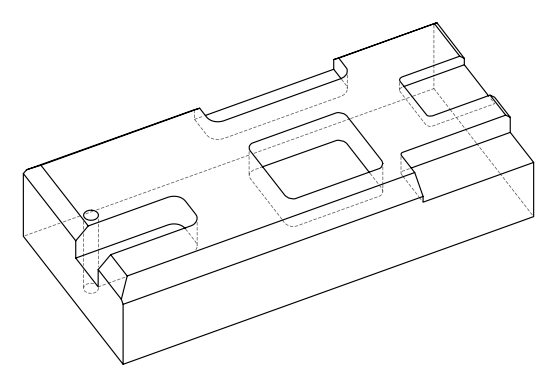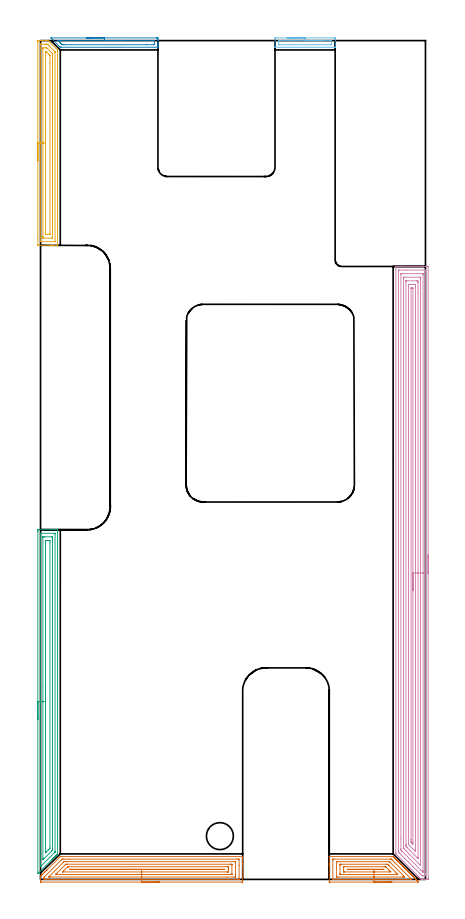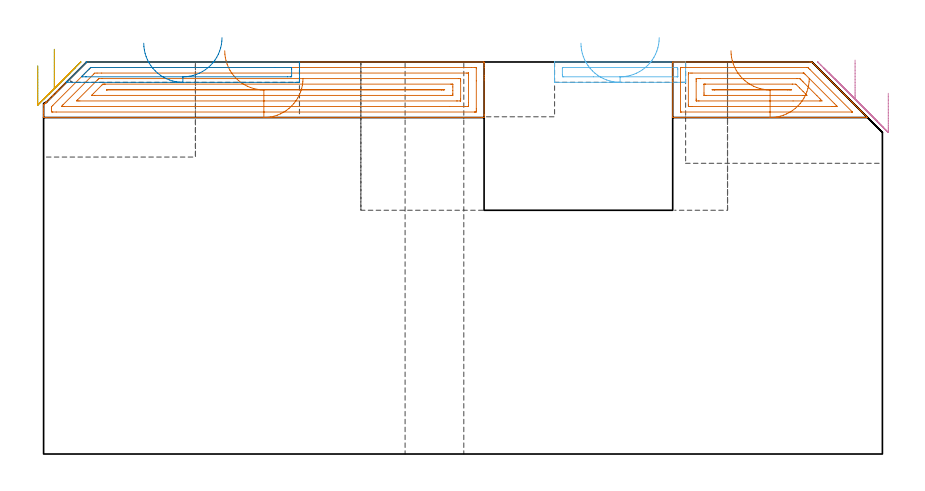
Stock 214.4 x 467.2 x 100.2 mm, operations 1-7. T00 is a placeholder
(PLAN: 16 operations, 8 tool changes, 152.6 min)
(1 AREA_MILL | FG_CHAMFER_SURFACE | UGT0205_001 | 5.36 min | 12066 mm3)
(2 AREA_MILL_1 | FG_CHAMFER_SURFACE_1 | UGT0205_001 | 1.11 min | 898 mm3)
(3 AREA_MILL_2 | FG_CHAMFER_SURFACE_2 | UGT0205_001 | 6.23 min | 11524 mm3)
(4 AREA_MILL_3 | FG_CHAMFER_SURFACE_3 | UGT0205_001 | 19.06 min | 56546 mm3)
(5 AREA_MILL_4 | FG_CHAMFER_SURFACE_4 | UGT0205_001 | 3.87 min | 7189 mm3)
(6 AREA_MILL_5 | FG_CHAMFER_SURFACE_5 | UGT0205_001 | 0.72 min | 543 mm3)
(7 AREA_MILL_6 | FG_CHAMFER_SURFACE_6 | UGT0205_001 | 2.22 min | 4776 mm3)
(8 MILL_CORNER_NOTCH_RECTANGULAR | CORNER_NOTCH_RECTANGULAR | NXT0201_008 | Follow Part, ap 1.5, ae 75% | 62.94 min | 162539 mm3)
(9 MILL_RECTANGULAR_POCKET | POCKET_RECTANGULAR_STRAIGHT | NXT0201_012 | Follow Part, ap 4, ae 75% | 17.75 min | 388100 mm3)
(10 MILL_SLOT | SLOT_PARTIAL_RECTANGULAR | NXT0201_012 | Follow Part, ap 4, ae 75% | 10.98 min | 211080 mm3)
(11 MILL_SLOT_1 | SLOT_PARTIAL_RECTANGULAR_1 | UGT0201_094 | Follow Part, ap 5, ae 75% | 9.4 min | 146946 mm3)
(12 MILL_SLOT_2 | SLOT_PARTIAL_RECTANGULAR_2 | NXT0201_013 | Follow Part, ap 2.5, ae 75% | 11.92 min | 68881 mm3)
(13 SPOT_DRILL | STEP1HOLE | NXT0321_9005460120000 | 0.03 min | 13 mm3)
(14 DRILL_BLIND_HOLE_INTO_CENTER | STEP1HOLE | NXT0301_069 | 0.07 min | 961 mm3)
(15 GUN_DRILL_THROUGH_HOLE | STEP1HOLE | UGT0307_006 | 0.5 min | 5481 mm3)
(16 DRILL_TO_ENLARGE_THROUGH_HOLE | STEP1HOLE | UGT0301_041 | 0.43 min | 11229 mm3)
(TOOL UGT0205_001 | Chamfer Mill 20 x 3 x 45 deg. | D20 FL50 Z2)
(TOOL NXT0201_008 | ENDMILL 6mm [2P460-0600-NA 1630] | D6 FL26 Z6)
(TOOL NXT0201_012 | ENDMILL 16mm [2P460-1600-NA 1630] | D16 FL38 Z6)
(TOOL UGT0201_094 | End mill 20 mm | D20 FL38 Z4)
(TOOL NXT0201_013 | ENDMILL 10mm | D10 FL30 Z4)
(TOOL NXT0321_9005460120000 | NC Spot Drill, 142deg, 12mm, Carbide, Uncoated | D12 PA142 FL30 Z2)
(TOOL NXT0301_069 | Carbide Drill 9.8mm [860.1-0980-029A1-MM 2214] | D9.8 PA140 FL47 Z2)
(TOOL UGT0307_006 | Gun Drill 9 mm | D9 PA130 FL24 Z1)
(TOOL UGT0301_041 | Twist Drill 15 mm | D15 PA118 FL114 Z2)
(OP 1 AREA_MILL)
G17 G21 G94 G90
T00 M6
G54
G17 G0 G90 X66.3 Y-1.5 S1061 M3
G43 Z110.2 H0
Z96.
G94 G1 X66.262 Z95.128 F250.
X66.148 Z94.264
X65.959 Z93.412
X65.697 Z92.58
X65.363 Z91.774
X64.96 Z91.
X64.492 Z90.264
X63.96 Z89.572
X63.371 Z88.929
X62.728 Z88.34
X62.036 Z87.808
X61.3 Z87.34
X60.526 Z86.937
X59.72 Z86.603
X58.888 Z86.341
X58.037 Z86.152
X57.172 Z86.038
X56.3 Z86.
X0.59
X0.384 Y-1.498 Z86.002
X0.002 Y-1.491 Z86.005
X0. Y-1.31 Z86.187
Y-1.024 Z86.473
Y-0.427 Z87.07
Y-0.141 Z87.355
Y0.432 Z87.931
Y0.742 Z88.242
Y1.626 Z89.126
Y1.63 Z89.13
X0.01 Y1.708 Z89.207
X0.148 Y1.848 Z89.347
X0.218 Y1.92 Z89.416
X0.293 Y1.994 Z89.493
X0.439 Y2.14 Z89.639
X0.513 Y2.214 Z89.711
X0.59 Y2.291 Z89.79
X0.731 Y2.431 Z89.93
X0.807 Y2.509 Z90.005
X1.441 Y3.141 Z90.641
X1.482 Y3.182 Z90.681
X1.69 Y3.392 Z90.888
X2.3 Y4. Z91.5
X2.373 Y4.073 Z91.572
X2.573 Y4.275 Z91.771
X3.16 Y4.86 Z92.36
X3.264 Y4.965 Z92.464
X3.457 Y5.158 Z92.654
X3.561 Y5.262 Z92.761
X3.649 Y5.349 Z92.848
X3.751 Y5.453 Z92.949
X10.964 Y12.666 Z100.162
X10.977 Y12.676 Z100.173
X11.004 Y12.697 Z100.186
X11.286 Y12.7 Z100.2
X112.456
X112.591 Y12.697 Z100.188
X112.593 Y12.689 Z100.18
X112.6 Y12.391 Z99.89
Y11.913 Z99.412
Y11.341 Z98.836
Y9.288 Z96.786
Y8.691 Z96.186
Y8.107 Z95.602
Y-0.726 Z86.771
X112.597 Y-1.024 Z86.473
X112.591 Y-1.491 Z86.006
X112.485 Y-1.495 Z86.003
X112.01 Y-1.5 Z86.
X56.3
Y-0.086 Z87.414
X3.209
X2.373 Y-0.084 Z87.416
X2.315 Y-0.083 Z87.417
X2.01 Y-0.067 Z87.433
X2.007 Y0.022 Z87.522
X2.002 Y0.227 Z87.727
Y0.742 Z88.242
X2.004 Y1.108 Z88.608
X2.01 Y1.233 Z88.733
X2.086 Y1.324 Z88.824
X2.373 Y1.623 Z89.123
X11.691 Y10.94 Z98.44
X11.855 Y11.102 Z98.602
X11.988 Y11.23 Z98.73
X12.029 Y11.268 Z98.768
X12.075 Y11.279 Z98.779
X12.178 Y11.283 Z98.783
X12.234 Y11.285 Z98.785
X13.069 Y11.286 Z98.786
X16.079
X109.391
X110.227 Y11.284 Z98.784
X110.286 Y11.283 Z98.783
X110.59 Y11.267 Z98.767
X110.593 Y11.178 Z98.678
X110.598 Y10.973 Z98.473
X110.6 Y7.88 Z95.38
X110.599 Y0.742 Z88.242
X110.598 Y0.375 Z87.875
X110.59 Y0.004 Z87.504
X110.583 Y-0.079 Z87.421
X110.54 Y-0.081 Z87.419
X110.436 Y-0.084 Z87.416
X110.227 Y-0.086 Z87.414
X110.172
X56.3
Y1.328 Z88.828
X5.347 Y1.329 Z88.829
X5.047 Y1.33 Z88.83
X4.747 Y1.333 Z88.833
X4.565 Y1.335 Z88.835
X4.723 Y1.512 Z89.012
X4.828 Y1.626 Z89.126
X4.936 Y1.736 Z89.236
X5.047 Y1.848 Z89.348
X12.775 Y9.574 Z97.074
X12.922 Y9.72 Z97.22
X13.069 Y9.863 Z97.363
X13.663 Y9.869 Z97.369
X14.852 Y9.872 Z97.372
X108.145 Y9.871 Z97.371
X108.444 Y9.87 Z97.37
X108.544 Y9.869 Z97.369
X108.578 Y9.866 Z97.366
X108.59 Y9.863 Z97.363
X108.593 Y9.831 Z97.331
X108.597 Y9.728 Z97.228
X108.599 Y9.574 Z97.074
X108.6 Y9.42 Z96.92
Y2.355 Z89.855
X108.598 Y1.626 Z89.126
X108.595 Y1.476 Z88.976
X108.585 Y1.336 Z88.836
X108.444 Y1.334 Z88.834
X107.852 Y1.329 Z88.829
X103.795 Y1.328 Z88.828
X56.3
Y2.743 Z90.243
X9.268
X8.899 Y2.744 Z90.244
X8.612 Y2.747 Z90.247
X8.43 Y2.75 Z90.25
X8.526 Y2.871 Z90.371
X8.546 Y2.894 Z90.394
X8.612 Y2.963 Z90.463
X13.708 Y8.059 Z95.559
X13.961 Y8.31 Z95.81
X14.095 Y8.435 Z95.935
X14.113 Y8.45 Z95.95
X14.138 Y8.453 Z95.953
X14.199 Y8.455 Z95.955
X14.852 Y8.457 Z95.957
X15.088
X106.007
X106.503 Y8.455 Z95.955
X106.555 Y8.453 Z95.953
X106.585 Y8.451 Z95.951
X106.59 Y8.417 Z95.917
X106.594 Y8.235 Z95.735
X106.6 Y7.869 Z95.369
Y3.392 Z90.892
X106.596 Y2.981 Z90.481
X106.592 Y2.776 Z90.276
X106.59 Y2.755 Z90.255
X106.574 Y2.75 Z90.25
X106.519 Y2.746 Z90.246
X106.424 Y2.744 Z90.244
X105.77 Y2.743 Z90.243
X105.534
X56.3
Y4.157 Z91.657
X13.069
X12.295 Y4.159 Z91.659
X12.291 Y4.162 Z91.662
X12.282 Y4.172 Z91.672
X12.38 Y4.275 Z91.775
X12.72 Y4.621 Z92.121
X14.938 Y6.84 Z94.34
X15.025 Y6.925 Z94.425
X15.107 Y7.001 Z94.501
X15.141 Y7.031 Z94.531
X15.266 Y7.036 Z94.536
X15.505 Y7.042 Z94.542
X15.624 Y7.043 Z94.543
X15.743
X104.107
X104.346 Y7.04 Z94.54
X104.504 Y7.036 Z94.536
X104.591 Y7.031 Z94.531
X104.593 Y7.011 Z94.511
X104.596 Y6.925 Z94.425
X104.6 Y6.318 Z93.818
Y5.435 Z92.935
Y4.552 Z92.052
X104.597 Y4.275 Z91.775
X104.594 Y4.2 Z91.7
X104.591 Y4.168 Z91.668
X104.465 Y4.164 Z91.664
X104.227 Y4.158 Z91.658
X104.107 Y4.157 Z91.657
X103.988
X56.3
Y5.571 Z93.071
X16.218
X16.168 Y5.572 Z93.072
X16.143 Y5.574 Z93.074
X16.135 Y5.577 Z93.077
Y5.579 Z93.079
X16.149 Y5.594 Z93.094
X16.174 Y5.615 Z93.115
X16.227 Y5.622 Z93.122
X17.11 Y5.629 Z93.129
X101.731
X101.788 Y5.628 Z93.128
X102.205 Y5.622 Z93.122
X102.513 Y5.599 Z93.099
X102.263 Y5.578 Z93.078
X102.205 Y5.575 Z93.075
X101.788 Y5.571 Z93.071
X101.73
X56.3
X55.428 Z93.109
X54.564 Z93.223
X53.712 Z93.412
X52.88 Z93.674
X52.074 Z94.008
X51.3 Z94.411
X50.564 Z94.88
X49.872 Z95.411
X49.229 Z96.
X48.64 Z96.643
X48.109 Z97.335
X47.64 Z98.071
X47.237 Z98.845
X46.903 Z99.651
X46.641 Z100.483
X46.452 Z101.335
X46.338 Z102.2
X46.3 Z103.071
G0 Z110.2
M5
M2
(OP 2 AREA_MILL_1)
G17 G21 G94 G90
T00 M6
G54
G17 G0 G90 X25.6 Y468.7 S1061 M3
G43 Z110.2 H0
Z105.
G94 G1 X25.638 Z104.128 F250.
X25.752 Z103.264
X25.941 Z102.412
X26.203 Z101.58
X26.537 Z100.774
X26.94 Z100.
X27.409 Z99.264
X27.94 Z98.572
X28.529 Z97.929
X29.172 Z97.34
X29.864 Z96.808
X30.6 Z96.34
X31.374 Z95.937
X32.18 Z95.603
X33.012 Z95.341
X33.864 Z95.152
X34.728 Z95.038
X35.6 Z95.
X64.462
X64.871 Y468.699 Z95.001
X65.274 Y468.694 Z95.002
X65.391 Y468.69 Z95.004
X65.4 Y468.295 Z95.399
Y467.587 Z96.111
Y467.417 Z96.281
Y465.661 Z98.036
Y465.322 Z98.377
Y464.243 Z99.455
Y463.905 Z99.793
X65.399 Y463.654 Z100.044
X65.39 Y463.505 Z100.192
X65.314 Y463.5 Z100.2
X11.651
X11.005 Y463.494 Z100.193
X11.002 Y463.496 Z100.191
X10.982 Y463.513 Z100.175
X10.818 Y463.681 Z100.018
X5.99 Y468.509 Z95.189
X5.886 Y468.617 Z95.082
X5.819 Y468.693 Z95.005
X5.886 Y468.7 Z95.
X35.6
Y467.286 Z96.414
X62.343
X63.097 Y467.284 Z96.416
X63.234 Y467.282 Z96.418
X63.39 Y467.276 Z96.424
X63.394 Y467.229 Z96.471
X63.398 Y467.119 Z96.581
X63.4 Y465.361 Z98.339
X63.397 Y465.061 Z98.639
X63.394 Y464.975 Z98.725
X63.39 Y464.927 Z98.773
X63.377 Y464.921 Z98.779
X63.285 Y464.918 Z98.782
X63.097 Y464.915 Z98.785
X59.161 Y464.914 Z98.786
X13.292
X12.538 Y464.917 Z98.783
X12.4 Y464.92 Z98.78
X12.027 Y464.935 Z98.765
X11.651 Y465.302 Z98.398
X11.289 Y465.661 Z98.039
X10.764 Y466.185 Z97.515
X10.411 Y466.539 Z97.161
X9.877 Y467.077 Z96.623
X9.74 Y467.222 Z96.478
X9.695 Y467.279 Z96.421
X9.877 Y467.283 Z96.417
X10.011 Y467.284 Z96.416
X10.764 Y467.286 Z96.414
X10.897
X35.6
X36.472 Z96.452
X37.337 Z96.566
X38.188 Z96.755
X39.02 Z97.017
X39.826 Z97.351
X40.6 Z97.754
X41.336 Z98.223
X42.028 Z98.754
X42.671 Z99.343
X43.26 Z99.986
X43.792 Z100.678
X44.26 Z101.414
X44.663 Z102.188
X44.997 Z102.994
X45.259 Z103.826
X45.448 Z104.678
X45.562 Z105.543
X45.6 Z106.414
G0 Z110.2
M5
M2
(OP 3 AREA_MILL_2)
G17 G21 G94 G90
T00 M6
G54
G17 G0 G90 X-1.5 Y89. S1061 M3
G43 Z110.2 H0
Z99.2
G94 G1 Y89.038 Z98.328 F250.
Y89.152 Z97.464
Y89.341 Z96.612
Y89.603 Z95.78
Y89.937 Z94.974
Y90.34 Z94.2
Y90.809 Z93.464
Y91.34 Z92.772
Y91.929 Z92.129
Y92.572 Z91.54
Y93.264 Z91.009
Y94. Z90.54
Y94.774 Z90.137
Y95.58 Z89.803
Y96.412 Z89.541
Y97.264 Z89.352
Y98.128 Z89.238
Y99. Z89.2
Y193.88
X-1.499 Y194.177 Z89.201
X-1.493 Y194.767 Z89.204
X-1.492 Y194.793 Z89.206
X-0.905 Y194.8 Z89.793
X6.229 Z96.924
X7.662 Z98.358
X8.013 Z98.708
X8.715 Z99.414
X9.032 Z99.731
X9.444 Y194.792 Z100.135
X9.497 Y194.79 Z100.188
X9.5 Y194.624 Z100.2
Y14.547
X9.499 Y14.199 Z100.197
X8.954 Y13.653 Z99.653
X8.905 Y13.603 Z99.602
X8.856 Y13.555 Z99.554
X8.656 Y13.355 Z99.355
X8.607 Y13.306 Z99.304
X8.559 Y13.258 Z99.258
X8.358 Y13.058 Z99.057
X8.31 Y13.009 Z99.007
X8.262 Y12.962 Z98.961
X8.06 Y12.76 Z98.759
X8.013 Y12.711 Z98.71
X7.966 Y12.665 Z98.665
X7.762 Y12.462 Z98.461
X7.716 Y12.414 Z98.413
X7.669 Y12.369 Z98.368
X7.464 Y12.164 Z98.163
X7.418 Y12.117 Z98.115
X7.373 Y12.072 Z98.071
X7.166 Y11.866 Z97.865
X7.121 Y11.82 Z97.818
X7.076 Y11.775 Z97.775
X6.869 Y11.568 Z97.568
X6.824 Y11.523 Z97.521
X6.779 Y11.479 Z97.478
X6.571 Y11.27 Z97.27
X6.527 Y11.225 Z97.224
X6.483 Y11.182 Z97.182
X6.273 Y10.972 Z96.972
X-0.905 Y3.795 Z89.795
X-1.35 Y3.348 Z89.347
X-1.476 Y3.227 Z89.222
X-1.494 Y3.217 Z89.203
X-1.499 Y3.227 Z89.199
X-1.5 Y99. Z89.2
X-0.086 Z90.614
Y192.463
X-0.079 Y192.775 Z90.621
X-0.062 Y192.79 Z90.638
X-0.013 Y192.792 Z90.687
X0.471 Y192.799 Z91.171
X7.605 Z98.305
X8.013 Y192.792 Z98.713
X8.069 Y192.79 Z98.769
X8.079 Y192.779 Z98.779
X8.082 Y192.706 Z98.782
X8.084 Y192.609 Z98.784
X8.085 Y192.463 Z98.785
X8.086 Y192.39 Z98.786
X8.085 Y15.441 Z98.785
Y15.369
X8.082 Y15.295 Z98.782
X8.079 Y15.25 Z98.779
X8.063 Y15.225 Z98.763
X8.013 Y15.169 Z98.713
X7.705 Y14.856 Z98.405
X0.248 Y7.398 Z90.948
X0.117 Y7.268 Z90.817
X-0.013 Y7.143 Z90.687
X-0.059 Y7.103 Z90.641
X-0.079 Y7.094 Z90.621
X-0.085 Y7.398 Z90.615
X-0.086 Y99. Z90.614
X1.329 Z92.029
Y190.603
X1.331 Y190.713 Z92.031
X1.333 Y190.768 Z92.033
X1.335 Y190.787 Z92.035
X1.377 Y190.79 Z92.077
X1.575 Y190.798 Z92.275
X1.771 Y190.799 Z92.471
X2.465 Y190.8 Z93.165
X6.032 Z96.732
X6.229 Y190.799 Z96.929
X6.426 Y190.798 Z97.126
X6.557 Y190.794 Z97.257
X6.657 Y190.79 Z97.357
X6.664 Y190.749 Z97.364
X6.667 Y190.603 Z97.367
X6.67 Y190.161 Z97.37
X6.671 Y189.709 Z97.371
Y189.266
Y17.228
X6.67 Y16.787 Z97.37
X6.666 Y16.334 Z97.366
X6.665 Y16.284 Z97.365
X6.629 Y16.241 Z97.329
X6.565 Y16.169 Z97.265
X6.481 Y16.082 Z97.181
X6.229 Y15.829 Z96.929
X6.036 Y15.635 Z96.736
X1.373 Y10.972 Z92.073
X1.357 Y10.958 Z92.057
X1.348 Y10.953 Z92.048
X1.338 Y10.948 Z92.038
X1.335 Y10.956 Z92.035
X1.332 Y10.972 Z92.032
X1.33 Y11.015 Z92.03
X1.329 Y11.415 Z92.029
Y11.866
Y99.
X2.743 Z93.443
Y187.922
X2.748 Y188.73 Z93.448
X2.749 Y188.781 Z93.449
X2.788 Y188.79 Z93.488
X2.897 Y188.794 Z93.597
X3.116 Y188.798 Z93.816
X3.554 Y188.8 Z94.254
X4.446 Z95.146
X4.891 Y188.798 Z95.591
X5.105 Y188.794 Z95.805
X5.212 Y188.79 Z95.912
X5.251 Y188.782 Z95.951
X5.257 Y187.922 Z95.957
Y18.122
X5.251 Y17.315 Z95.951
X5.173 Y17.228 Z95.873
X4.811 Y16.862 Z95.511
X4.446 Y16.495 Z95.146
X3.181 Y15.232 Z93.881
X3.025 Y15.078 Z93.725
X2.751 Y14.811 Z93.451
X2.744 Y15.359 Z93.444
X2.743 Y15.441 Z93.443
Y99.
Y99.872 Z93.481
Y100.737 Z93.595
Y101.588 Z93.783
Y102.42 Z94.046
Y103.226 Z94.38
Y104. Z94.782
Y104.736 Z95.251
Y105.428 Z95.782
Y106.071 Z96.372
Y106.66 Z97.015
Y107.192 Z97.707
Y107.66 Z98.443
Y108.063 Z99.216
Y108.397 Z100.022
Y108.659 Z100.854
Y108.848 Z101.706
Y108.962 Z102.571
Y109. Z103.443
G0 Z110.2
M5
M2
(OP 4 AREA_MILL_3)
G17 G21 G94 G90
T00 M6
G54
G17 G0 G90 X215.9 Y180.7 S1061 M3
G43 Z110.2 H0
Z92.2
G94 G1 Y180.662 Z91.328 F250.
Y180.548 Z90.463
Y180.359 Z89.612
Y180.097 Z88.78
Y179.763 Z87.974
Y179.36 Z87.2
Y178.892 Z86.464
Y178.36 Z85.772
Y177.771 Z85.129
Y177.128 Z84.54
Y176.436 Z84.008
Y175.7 Z83.54
Y174.926 Z83.137
Y174.12 Z82.803
Y173.288 Z82.541
Y172.436 Z82.352
Y171.572 Z82.238
Y170.7 Z82.2
Y0.946
X215.899 Y0.611 Z82.201
X215.893 Y0.06 Z82.203
X215.891 Y0.008 Z82.205
X215.344 Y0. Z82.75
X214.783 Z83.314
X214.456 Z83.641
X213.894 Z84.202
X213.567 Z84.528
X212.911 Z85.189
X212.503 Z85.596
X212.257 Z85.836
X212.116 Z85.973
X212.097 Y0.009 Z85.992
X212.074 Y0.021 Z86.015
X212.031 Y0.066 Z86.061
X211.934 Y0.165 Z86.163
X211.789 Y0.309 Z86.307
X211.645 Y0.454 Z86.453
X211.488 Y0.611 Z86.61
X211.344 Y0.753 Z86.751
X211.202 Y0.896 Z86.895
X211.041 Y1.058 Z87.056
X210.9 Y1.198 Z87.196
X210.76 Y1.339 Z87.338
X210.595 Y1.504 Z87.503
X210.456 Y1.642 Z87.64
X210.317 Y1.781 Z87.78
X210.149 Y1.95 Z87.949
X210.011 Y2.087 Z88.085
X209.875 Y2.224 Z88.223
X209.702 Y2.397 Z88.396
X198.095 Y14.004 Z100.003
X197.999 Y14.104 Z100.099
X197.903 Y14.205 Z100.188
X197.9 Y14.897 Z100.2
Y341.235
X197.903 Y341.39 Z100.188
X197.939 Y341.393 Z100.152
X198.31 Y341.4 Z99.79
X198.689 Z99.411
X199.344 Z98.751
X200.561 Z97.536
X201.122 Z96.972
X213.122 Z84.975
X215.344 Z82.753
X215.627 Y341.398 Z82.47
X215.892 Y341.39 Z82.206
X215.899 Y341.124 Z82.199
X215.9 Y170.7 Z82.2
X214.486 Z83.614
Y3.29
X214.485 Y2.397 Z83.615
X214.484 Y2.368 Z83.616
X214.456 Y2.01 Z83.644
X213.96 Y2.002 Z84.14
X213.567 Y2. Z84.533
X213.072 Y2.001 Z85.028
X212.678 Y2.008 Z85.422
X212.549 Y2.013 Z85.551
X212.418 Y2.138 Z85.682
X212.153 Y2.397 Z85.947
X200.233 Y14.316 Z97.867
X199.656 Y14.897 Z98.444
X199.344 Y15.217 Z98.756
X199.316 Y15.79 Z98.784
X199.315 Y15.819 Z98.785
X199.314 Y338.11 Z98.786
X199.315 Y339.003 Z98.785
X199.316 Y339.032 Z98.784
X199.344 Y339.39 Z98.756
X199.84 Y339.398 Z98.26
X203.838 Y339.4 Z94.262
X213.567 Z84.533
X214.062 Y339.398 Z84.038
X214.456 Y339.39 Z83.644
X214.484 Y339.003 Z83.616
X214.485 Y338.974 Z83.615
X214.486 Y170.7 Z83.614
X213.072 Z85.028
X213.071 Y5.075 Z85.029
X213.07 Y4.681 Z85.03
X213.067 Y4.183 Z85.033
X213.064 Y4.01 Z85.036
X213.019 Z85.081
X212.824 Y4.183 Z85.276
X212.678 Y4.324 Z85.422
X211.924 Y5.075 Z86.176
X201.211 Y15.79 Z96.889
X201.122 Y15.881 Z96.978
X200.735 Y16.292 Z97.365
X200.732 Y16.683 Z97.368
X200.729 Y17.077 Z97.371
X200.728 Y22.951 Z97.372
X200.729 Y337.217 Z97.371
X200.73 Y337.316 Z97.37
X200.733 Y337.365 Z97.367
X200.735 Y337.382 Z97.365
X200.76 Y337.39 Z97.34
X200.943 Y337.398 Z97.157
X201.122 Y337.399 Z96.978
X201.829 Y337.4 Z96.271
X212.678 Y337.399 Z85.422
X212.859 Y337.397 Z85.241
X212.98 Y337.392 Z85.12
X213.065 Y337.387 Z85.035
X213.067 Y337.349 Z85.033
X213.069 Y337.217 Z85.031
X213.071 Y336.822 Z85.029
X213.072 Y170.7 Z85.028
X211.657 Z86.443
Y7.886
X211.656 Y7.835 Z86.444
X211.655 Y7.809 Z86.445
X211.654 Y7.808 Z86.446
X211.567 Y7.89 Z86.533
X211.19 Y8.26 Z86.91
X202.631 Y16.818 Z95.469
X202.359 Y17.096 Z95.741
X202.176 Y17.285 Z95.924
X202.149 Y17.329 Z95.951
X202.147 Y17.349 Z95.953
X202.144 Y17.442 Z95.956
X202.143 Y52.809 Z95.957
Y334.539
X202.149 Y335.293 Z95.951
X202.156 Y335.39 Z95.944
X202.257 Y335.394 Z95.843
X202.471 Y335.398 Z95.629
X202.9 Y335.4 Z95.2
X210.932 Z87.168
X211.34 Y335.398 Z86.76
X211.545 Y335.394 Z86.555
X211.641 Y335.39 Z86.459
X211.65 Y335.325 Z86.45
X211.657 Y334.672 Z86.443
Y334.539
Y170.7
X210.243 Z87.857
Y12.218
X210.242 Y11.986 Z87.858
X210.239 Y11.752 Z87.861
X210.236 Y11.688 Z87.864
X210.233 Y11.677 Z87.867
X210.211 Y11.696 Z87.889
X210.122 Y11.779 Z87.978
X210.011 Y11.888 Z88.089
X204.323 Y17.575 Z93.777
X203.789 Y18.113 Z94.311
X203.613 Y18.294 Z94.487
X203.571 Y18.339 Z94.529
X203.564 Y18.392 Z94.536
X203.561 Y18.468 Z94.539
X203.558 Y18.7 Z94.542
X203.557 Y19.361 Z94.543
Y19.594
Y332.986
X203.559 Y333.219 Z94.541
X203.562 Y333.374 Z94.538
X203.564 Y333.392 Z94.536
X203.569 Y333.394 Z94.531
X203.588 Y333.398 Z94.512
X203.628 Y333.399 Z94.472
X203.789 Y333.4 Z94.311
X209.368 Y333.399 Z88.732
X210.011 Y333.393 Z88.089
X210.219 Y333.39 Z87.881
X210.236 Y332.986 Z87.864
X210.24 Y332.753 Z87.86
X210.242 Y332.521 Z87.858
X210.243 Y326.598 Z87.857
Y170.7
X208.829 Z89.271
X208.828 Y16.683 Z89.272
X208.826 Y16.088 Z89.274
X208.822 Y15.79 Z89.278
X208.812 Y15.547 Z89.288
X208.561 Y15.79 Z89.539
X208.233 Y16.115 Z89.867
X207.665 Y16.683 Z90.435
X205.567 Y18.783 Z92.533
X204.995 Y19.361 Z93.105
X204.978 Y19.402 Z93.122
X204.975 Y19.436 Z93.125
X204.973 Y19.511 Z93.127
X204.971 Y19.66 Z93.129
Y19.959
X204.972 Y331.267 Z93.128
X204.973 Y331.341 Z93.127
X204.975 Y331.377 Z93.125
X204.977 Y331.388 Z93.123
X204.993 Y331.39 Z93.107
X205.138 Y331.398 Z92.962
X205.567 Y331.399 Z92.533
X206.025 Y331.4 Z92.075
X207.803 Z90.297
X208.233 Y331.399 Z89.867
X208.695 Y331.396 Z89.405
X208.806 Y331.39 Z89.294
X208.822 Y331.382 Z89.278
X208.825 Y331.346 Z89.275
X208.827 Y331.264 Z89.273
X208.828 Y330.967 Z89.272
X208.829 Y330.369 Z89.271
Y170.7
X207.415 Z90.685
Y21.076
X207.411 Y20.254 Z90.689
X207.408 Y20.19 Z90.692
X207.344 Y19.465 Z90.756
X206.549 Y20.254 Z91.551
X206.456 Y20.354 Z91.644
X206.392 Y21.147 Z91.708
X206.389 Y21.214 Z91.711
X206.385 Y22.04 Z91.715
Y22.11
X206.386 Y329.252 Z91.714
X206.388 Y329.323 Z91.712
X206.391 Y329.369 Z91.709
X206.394 Y329.391 Z91.706
X206.402 Y329.393 Z91.698
X206.456 Y329.396 Z91.644
X207.13 Y329.397 Z90.97
X207.344 Y329.39 Z90.756
X207.408 Y329.384 Z90.692
X207.412 Y329.252 Z90.688
X207.414 Y329.182 Z90.686
X207.415 Y170.7 Z90.685
Y169.828 Z90.723
Y168.964 Z90.837
Y168.112 Z91.026
Y167.28 Z91.288
Y166.474 Z91.622
Y165.7 Z92.025
Y164.964 Z92.494
Y164.272 Z93.025
Y163.629 Z93.614
Y163.04 Z94.257
Y162.508 Z94.949
Y162.04 Z95.685
Y161.637 Z96.459
Y161.303 Z97.265
Y161.041 Z98.097
Y160.852 Z98.949
Y160.738 Z99.814
Y160.7 Z100.685
G0 Z110.2
M5
M2
(OP 5 AREA_MILL_4)
G17 G21 G94 G90
T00 M6
G54
G17 G0 G90 X-1.5 Y400.2 S1061 M3
G43 Z110.2 H0
Z99.2
G94 G1 Y400.238 Z98.328 F250.
Y400.352 Z97.464
Y400.541 Z96.612
Y400.803 Z95.78
Y401.137 Z94.974
Y401.54 Z94.2
Y402.008 Z93.464
Y402.54 Z92.772
Y403.129 Z92.129
Y403.772 Z91.54
Y404.464 Z91.008
Y405.2 Z90.54
Y405.974 Z90.137
Y406.78 Z89.803
Y407.612 Z89.541
Y408.463 Z89.352
Y409.328 Z89.238
Y410.2 Z89.2
Y466.349
X-1.498 Y466.644 Z89.202
X-1.491 Y467.193 Z89.205
X-1.459 Y467.197 Z89.237
X-0.905 Y467.2 Z89.79
X-0.57 Z90.125
X-0.013 Z90.681
X0.656 Z91.354
X0.879 Z91.576
X2.662 Z93.358
X3.108 Z93.807
X4.226 Y467.199 Z94.924
X4.3 Y467.19 Z94.995
X4.378 Y467.123 Z95.077
X9.361 Y462.139 Z100.06
X9.497 Y461.995 Z100.188
X9.5 Y461.311 Z100.2
Y353.308
X9.504 Y353.21 Z100.196
X9.495 Y353.207 Z100.186
X9.464 Y353.204 Z100.156
X9.203 Y353.2 Z99.901
X7.566 Z98.265
X7.121 Z97.818
X6.898 Z97.596
X6.229 Z96.926
X6.007 Z96.704
X5.338 Z96.032
X-1.148 Z89.549
X-1.24 Y353.201 Z89.456
X-1.491 Y353.21 Z89.205
X-1.499 Y353.459 Z89.199
X-1.5 Y357.283 Z89.2
Y410.2
X-0.086 Z90.614
X-0.085 Y465.012 Z90.615
X-0.081 Y465.157 Z90.619
X-0.079 Y465.192 Z90.621
X-0.074 Y465.195 Z90.626
X-0.055 Y465.198 Z90.645
X-0.013 Y465.199 Z90.687
X0.545 Y465.2 Z91.245
X2.328 Z93.028
X2.662 Z93.362
X3.222 Y465.198 Z93.922
X3.554 Y465.19 Z94.254
X3.867 Y465.171 Z94.567
X4.182 Y464.867 Z94.882
X4.446 Y464.604 Z95.146
X5.073 Y463.978 Z95.773
X7.739 Y461.311 Z98.439
X8.013 Y461.036 Z98.713
X8.049 Y460.995 Z98.749
X8.065 Y460.974 Z98.765
X8.079 Y460.928 Z98.779
X8.084 Y460.64 Z98.784
X8.085 Y460.495 Z98.785
Y355.388
X8.081 Y355.243 Z98.781
X8.079 Y355.209 Z98.779
X8.074 Y355.206 Z98.774
X8.055 Y355.202 Z98.755
X8.013 Y355.201 Z98.713
X0.321 Z91.021
X-0.013 Y355.207 Z90.687
X-0.059 Y355.21 Z90.641
X-0.079 Y355.224 Z90.621
X-0.082 Y355.315 Z90.618
X-0.085 Y355.461 Z90.615
X-0.086 Y410.2 Z90.614
X1.328 Z92.028
X1.329 Y462.64 Z92.029
X1.333 Y463.089 Z92.033
X1.335 Y463.189 Z92.035
X1.548 Y463.197 Z92.248
X1.659 Y463.2 Z92.359
X2.774 Y463.199 Z93.474
X2.997 Y463.196 Z93.697
X3.404 Y463.185 Z94.104
X3.511 Y463.089 Z94.211
X6.229 Y460.371 Z96.929
X6.645 Y459.944 Z97.345
X6.665 Y459.918 Z97.365
X6.668 Y459.876 Z97.368
X6.671 Y459.798 Z97.371
Y357.76
X6.667 Y357.311 Z97.367
X6.665 Y357.211 Z97.365
X6.452 Y357.203 Z97.152
X6.34 Y357.2 Z97.04
X1.771 Z92.471
X1.659 Y357.202 Z92.359
X1.437 Y357.21 Z92.137
X1.335 Y357.219 Z92.035
X1.332 Y357.249 Z92.032
X1.33 Y357.311 Z92.03
X1.329 Y357.752 Z92.029
X1.328 Y358.2 Z92.028
Y410.2
X2.743 Z93.443
Y460.827
X2.744 Y461.029 Z93.444
X2.746 Y461.13 Z93.446
X2.749 Y461.178 Z93.449
X2.753 Y461.191 Z93.453
X2.778 Y461.196 Z93.478
X2.871 Y461.197 Z93.571
X2.92 Y461.194 Z93.62
X2.942 Y461.19 Z93.642
X3.017 Y461.122 Z93.717
X3.377 Y460.772 Z94.077
X3.554 Y460.597 Z94.254
X4.789 Y459.361 Z95.489
X5.126 Y459.017 Z95.826
X5.22 Y458.919 Z95.92
X5.25 Y458.872 Z95.95
X5.253 Y458.825 Z95.953
X5.256 Y458.726 Z95.956
X5.257 Y454.78 Z95.957
Y359.573
X5.256 Y359.371 Z95.956
X5.253 Y359.27 Z95.953
X5.25 Y359.222 Z95.95
X5.246 Y359.21 Z95.946
X5.221 Y359.205 Z95.921
X4.446 Y359.2 Z95.146
X4.334 Z95.034
X3.554 Z94.254
X3.442 Z94.142
X2.767 Y359.209 Z93.467
X2.751 Y359.21 Z93.451
X2.749 Y359.222 Z93.449
X2.745 Y359.265 Z93.445
X2.744 Y359.355 Z93.444
X2.743 Y410.2 Z93.443
Y411.072 Z93.481
Y411.936 Z93.595
Y412.788 Z93.783
Y413.62 Z94.046
Y414.426 Z94.38
Y415.2 Z94.782
Y415.936 Z95.251
Y416.628 Z95.782
Y417.271 Z96.372
Y417.86 Z97.015
Y418.391 Z97.707
Y418.86 Z98.443
Y419.263 Z99.216
Y419.597 Z100.022
Y419.859 Z100.854
Y420.048 Z101.706
Y420.162 Z102.571
Y420.2 Z103.443
G0 Z110.2
M5
M2
(OP 6 AREA_MILL_5)
G17 G21 G94 G90
T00 M6
G54
G17 G0 G90 X137.35 Y468.7 S1061 M3
G43 Z110.2 H0
Z105.
G94 G1 X137.388 Z104.128 F250.
X137.502 Z103.264
X137.691 Z102.412
X137.953 Z101.58
X138.287 Z100.774
X138.69 Z100.
X139.158 Z99.264
X139.69 Z98.572
X140.279 Z97.929
X140.922 Z97.34
X141.614 Z96.809
X142.35 Z96.34
X143.124 Z95.937
X143.93 Z95.603
X144.762 Z95.341
X145.613 Z95.152
X146.478 Z95.038
X147.35 Z95.
X163.652
X163.891 Y468.698 Z95.002
X164.1 Y468.691 Z95.006
Y468.31 Z95.39
Y463.513 Z100.187
X164.096 Y463.502 Z100.197
X164.093 Y463.5 Z100.2
X130.607
X130.604 Y463.502 Z100.197
X130.6 Y463.513 Z100.186
Y468.295 Z95.404
Y468.691 Z95.006
X130.81 Y468.7 Z95.
X147.35
Y467.286 Z96.414
X161.89
X162.023 Y467.285 Z96.415
X162.071 Y467.282 Z96.418
X162.089 Y467.279 Z96.421
X162.094 Y467.27 Z96.43
X162.098 Y467.256 Z96.444
X162.1 Y467.208 Z96.492
X162.098 Y465.453 Z98.247
X162.09 Y465.242 Z98.458
X162.067 Y464.921 Z98.779
X161.89 Y464.917 Z98.783
X161.757 Y464.915 Z98.785
X154.179 Y464.914 Z98.786
X132.81
X132.677 Y464.915 Z98.785
X132.629 Y464.918 Z98.782
X132.611 Y464.921 Z98.779
X132.606 Y464.93 Z98.77
X132.602 Y464.944 Z98.756
X132.6 Y464.992 Z98.708
X132.602 Y466.747 Z96.953
X132.61 Y466.958 Z96.742
X132.632 Y467.279 Z96.421
X132.81 Y467.283 Z96.417
X132.943 Y467.285 Z96.415
X140.521 Y467.286 Z96.414
X147.35
X148.222 Z96.452
X149.086 Z96.566
X149.938 Z96.755
X150.77 Z97.017
X151.576 Z97.351
X152.35 Z97.754
X153.086 Z98.223
X153.778 Z98.754
X154.421 Z99.343
X155.01 Z99.986
X155.542 Z100.679
X156.01 Z101.414
X156.413 Z102.188
X156.747 Z102.994
X157.009 Z103.826
X157.198 Z104.678
X157.312 Z105.543
X157.35 Z106.414
G0 Z110.2
M5
M2
(OP 7 AREA_MILL_6)
G17 G21 G94 G90
T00 M6
G54
G17 G0 G90 X195.7 Y-1.5 S1061 M3
G43 Z110.2 H0
Z96.
G94 G1 X195.662 Z95.128 F250.
X195.548 Z94.264
X195.359 Z93.412
X195.097 Z92.58
X194.763 Z91.774
X194.36 Z91.
X193.892 Z90.264
X193.36 Z89.572
X192.771 Z88.929
X192.128 Z88.34
X191.436 Z87.809
X190.7 Z87.34
X189.926 Z86.937
X189.12 Z86.603
X188.288 Z86.341
X187.436 Z86.152
X186.572 Z86.038
X185.7 Z86.
X161.322
X160.908 Y-1.495 Z86.002
X160.81 Y-1.491 Z86.005
X160.8 Y-1.387 Z86.109
Y7.808 Z95.302
Y8.535 Z96.033
Y8.691 Z96.189
X160.801 Y12.533 Z100.031
X160.81 Y12.689 Z100.186
X160.878 Y12.698 Z100.198
X195.895 Y12.7 Z100.2
X196.396 Y12.698 Z100.183
X196.429 Y12.672 Z100.168
X196.435 Y12.666 Z100.163
X196.781 Y12.32 Z99.818
X196.878 Y12.224 Z99.72
X196.971 Y12.129 Z99.629
X197.077 Y12.024 Z99.523
X197.172 Y11.93 Z99.426
X197.264 Y11.836 Z99.335
X197.372 Y11.728 Z99.228
X197.467 Y11.635 Z99.131
X197.558 Y11.543 Z99.042
X197.667 Y11.433 Z98.932
X197.761 Y11.341 Z98.837
X197.851 Y11.249 Z98.749
X197.963 Y11.137 Z98.637
X198.055 Y11.046 Z98.543
X198.144 Y10.956 Z98.455
X198.258 Y10.842 Z98.341
X198.35 Y10.752 Z98.248
X198.438 Y10.663 Z98.162
X198.554 Y10.546 Z98.046
X198.644 Y10.458 Z97.954
X198.731 Y10.369 Z97.869
X198.849 Y10.251 Z97.75
X198.939 Y10.163 Z97.659
X199.024 Y10.076 Z97.575
X199.145 Y9.955 Z97.455
X199.233 Y9.869 Z97.365
X199.318 Y9.783 Z97.282
X199.44 Y9.66 Z97.159
X199.527 Y9.574 Z97.071
X199.611 Y9.489 Z96.989
X199.736 Y9.364 Z96.864
X199.822 Y9.28 Z96.776
X199.904 Y9.196 Z96.695
X200.031 Y9.069 Z96.568
X200.116 Y8.986 Z96.482
X200.198 Y8.903 Z96.402
X200.327 Y8.773 Z96.273
X200.411 Y8.691 Z96.187
X200.491 Y8.61 Z96.109
X200.622 Y8.478 Z95.977
X200.705 Y8.397 Z95.893
X200.784 Y8.316 Z95.815
X200.918 Y8.182 Z95.682
X200.999 Y8.102 Z95.599
X201.078 Y8.023 Z95.522
X201.213 Y7.887 Z95.386
X201.294 Y7.808 Z95.304
X201.371 Y7.73 Z95.229
X201.509 Y7.592 Z95.091
X201.588 Y7.514 Z95.01
X201.664 Y7.436 Z94.935
X201.804 Y7.296 Z94.795
X201.883 Y7.219 Z94.715
X201.958 Y7.143 Z94.642
X202.1 Y7.001 Z94.5
X202.177 Y6.925 Z94.421
X202.251 Y6.85 Z94.349
X202.395 Y6.705 Z94.204
X202.471 Y6.63 Z94.127
X202.544 Y6.556 Z94.055
X202.691 Y6.41 Z93.909
X202.766 Y6.336 Z93.832
X202.838 Y6.263 Z93.762
X202.986 Y6.114 Z93.613
X203.06 Y6.042 Z93.538
X203.131 Y5.97 Z93.469
X203.282 Y5.819 Z93.318
X203.355 Y5.747 Z93.244
X203.424 Y5.676 Z93.175
X203.577 Y5.523 Z93.022
X203.649 Y5.453 Z92.949
X203.718 Y5.383 Z92.882
X203.873 Y5.228 Z92.727
X203.943 Y5.158 Z92.655
X204.011 Y5.09 Z92.589
X204.168 Y4.932 Z92.431
X204.238 Y4.864 Z92.36
X204.304 Y4.796 Z92.295
X204.464 Y4.637 Z92.136
X204.532 Y4.57 Z92.066
X204.598 Y4.503 Z92.002
X204.759 Y4.341 Z91.84
X204.826 Y4.275 Z91.772
X204.891 Y4.21 Z91.709
X205.055 Y4.046 Z91.545
X205.121 Y3.981 Z91.477
X205.184 Y3.916 Z91.415
X205.35 Y3.75 Z91.249
X205.415 Y3.686 Z91.183
X205.478 Y3.623 Z91.122
X205.646 Y3.455 Z90.954
X205.71 Y3.392 Z90.889
X205.771 Y3.33 Z90.829
X205.941 Y3.159 Z90.658
X206.004 Y3.098 Z90.594
X206.064 Y3.036 Z90.535
X206.237 Y2.864 Z90.363
X206.298 Y2.803 Z90.3
X206.357 Y2.743 Z90.242
X206.532 Y2.568 Z90.067
X206.593 Y2.509 Z90.005
X206.651 Y2.45 Z89.949
X206.828 Y2.273 Z89.772
X206.887 Y2.214 Z89.711
X206.944 Y2.156 Z89.655
X207.123 Y1.977 Z89.476
X207.182 Y1.92 Z89.417
X207.237 Y1.863 Z89.362
X207.419 Y1.682 Z89.181
X207.476 Y1.626 Z89.122
X207.531 Y1.57 Z89.069
X207.714 Y1.386 Z88.885
X207.77 Y1.331 Z88.828
X207.824 Y1.276 Z88.775
X208.01 Y1.091 Z88.59
X208.065 Y1.037 Z88.534
X208.117 Y0.983 Z88.482
X208.305 Y0.795 Z88.294
X208.359 Y0.742 Z88.239
X208.411 Y0.69 Z88.189
X208.601 Y0.5 Z87.999
X208.654 Y0.448 Z87.945
X208.704 Y0.396 Z87.895
X208.896 Y0.204 Z87.703
X208.948 Y0.154 Z87.651
X208.997 Y0.103 Z87.602
X209.192 Y-0.091 Z87.408
X209.242 Y-0.141 Z87.356
X209.291 Y-0.19 Z87.309
X209.487 Y-0.387 Z87.112
X209.537 Y-0.435 Z87.062
X209.584 Y-0.483 Z87.016
X209.783 Y-0.682 Z86.817
X209.831 Y-0.73 Z86.767
X209.877 Y-0.777 Z86.722
X210.078 Y-0.978 Z86.521
X210.125 Y-1.024 Z86.473
X210.26 Y-1.16 Z86.34
X210.374 Y-1.274 Z86.226
X210.559 Y-1.466 Z86.032
X210.586 Y-1.497 Z86.001
X210.385 Y-1.5 Z86.
X185.7
Y-0.086 Z87.414
X163.039 Y-0.085 Z87.415
X162.888 Y-0.081 Z87.419
X162.82 Y-0.079 Z87.421
X162.81 Y-0.043 Z87.457
X162.806 Y0.004 Z87.504
X162.801 Y0.152 Z87.652
Y10.751 Z98.251
X162.805 Y11.045 Z98.545
X162.81 Y11.24 Z98.74
X162.818 Y11.278 Z98.778
X162.837 Y11.28 Z98.78
X162.887 Y11.282 Z98.782
X163.095 Y11.284 Z98.784
X163.151
X195.064 Y11.286 Z98.786
X195.271 Y11.284 Z98.784
X195.322 Y11.281 Z98.781
X195.345 Y11.279 Z98.779
X195.385 Y11.254 Z98.754
X195.59 Y11.054 Z98.554
X195.895 Y10.755 Z98.255
X206.655 Y-0.006 Z87.494
X206.688 Y-0.041 Z87.459
X206.718 Y-0.077 Z87.423
X206.717 Y-0.08 Z87.42
X206.711 Y-0.082 Z87.418
X206.676 Y-0.084 Z87.416
X206.532 Y-0.086 Z87.414
X206.477
X185.7
Y1.328 Z88.828
X165.754 Y1.329 Z88.829
X165.165 Y1.33 Z88.83
X164.868 Y1.333 Z88.833
X164.828 Y1.335 Z88.835
X164.81 Y1.338 Z88.838
X164.806 Y1.423 Z88.923
X164.801 Y1.558 Z89.058
X164.8 Y1.626 Z89.126
Y1.693 Z89.193
Y9.642 Z97.142
X164.803 Y9.709 Z97.209
X164.81 Y9.843 Z97.343
X164.82 Y9.864 Z97.364
X164.832 Y9.866 Z97.366
X164.868 Y9.868 Z97.368
X165.457 Y9.87 Z97.37
X165.754
X194.122 Y9.871 Z97.371
X194.221 Y9.87 Z97.37
X194.3 Y9.867 Z97.367
X194.321 Y9.865 Z97.365
X194.337 Y9.854 Z97.354
X194.371 Y9.825 Z97.325
X194.626 Y9.574 Z97.074
X202.1 Y2.101 Z89.601
X202.573 Y1.626 Z89.126
X202.729 Y1.466 Z88.966
X202.842 Y1.348 Z88.848
X202.696 Y1.336 Z88.836
X202.395 Y1.331 Z88.831
X202.1 Y1.33 Z88.83
X201.512 Y1.329 Z88.829
X185.7 Y1.328 Z88.828
Y2.743 Z90.243
X167.527
X167.291 Y2.744 Z90.244
X166.84 Y2.748 Z90.248
X166.819 Y2.749 Z90.249
X166.81 Y2.766 Z90.266
X166.806 Y2.831 Z90.331
X166.802 Y2.965 Z90.465
X166.8 Y3.233 Z90.733
Y7.808 Z95.308
X166.802 Y8.17 Z95.67
X166.806 Y8.351 Z95.851
X166.81 Y8.44 Z95.94
X166.816 Y8.45 Z95.95
X166.834 Y8.452 Z95.952
X166.878 Y8.454 Z95.954
X167.527 Y8.456 Z95.956
X167.763
X192.584
X193.235 Y8.451 Z95.951
X193.274 Y8.45 Z95.95
X193.317 Y8.423 Z95.923
X193.408 Y8.336 Z95.836
X193.588 Y8.161 Z95.661
X193.943 Y7.808 Z95.308
X194.122 Y7.63 Z95.13
X197.667 Y4.084 Z91.584
X198.358 Y3.392 Z90.892
X198.554 Y3.192 Z90.692
X198.972 Y2.75 Z90.25
X198.554 Y2.745 Z90.245
X198.318 Y2.744 Z90.244
X191.566 Y2.743 Z90.243
X185.7
Y4.157 Z91.657
X169.3
X169.181 Y4.158 Z91.658
X168.944 Y4.163 Z91.663
X168.809 Y4.167 Z91.667
X168.806 Y4.204 Z91.704
X168.804 Y4.275 Z91.775
X168.8 Y4.773 Z92.273
Y6.987 Z94.487
X168.802 Y7.018 Z94.518
X168.805 Y7.033 Z94.533
X168.808 Y7.035 Z94.535
X168.83 Y7.037 Z94.537
X169.065 Y7.041 Z94.541
X169.183 Y7.042 Z94.542
X191.344
X191.462
X192.237 Y7.036 Z94.536
X192.349 Y6.949 Z94.449
X192.375 Y6.925 Z94.425
X193.235 Y6.067 Z93.567
X194.122 Y5.18 Z92.68
X195.008 Y4.293 Z91.793
X195.024 Y4.275 Z91.775
X195.12 Y4.164 Z91.664
X194.122 Y4.157 Z91.657
X185.7
Y5.571 Z93.071
X171.545
X171.488 Y5.572 Z93.072
X171.073 Y5.578 Z93.078
X170.861 Y5.601 Z93.101
X171.017 Y5.621 Z93.121
X171.073 Y5.623 Z93.123
X171.489 Y5.628 Z93.128
X171.545
X190.576
X190.994 Y5.625 Z93.125
X191.047 Y5.622 Z93.122
X191.201 Y5.6 Z93.1
X191.042 Y5.577 Z93.077
X190.99 Y5.576 Z93.076
X190.576 Y5.572 Z93.072
X190.161 Y5.571 Z93.071
X185.7
X184.828 Z93.109
X183.964 Z93.223
X183.112 Z93.412
X182.28 Z93.674
X181.474 Z94.008
X180.7 Z94.411
X179.964 Z94.88
X179.272 Z95.411
X178.629 Z96.
X178.04 Z96.643
X177.508 Z97.335
X177.04 Z98.071
X176.637 Z98.845
X176.303 Z99.651
X176.041 Z100.483
X175.852 Z101.335
X175.738 Z102.2
X175.7 Z103.071
G0 Z110.2
M5
M2
